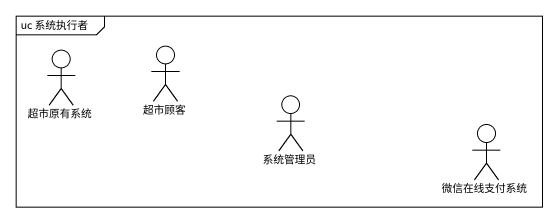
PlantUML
@startuml
mainframe uc 系统执行者
actor 超市原有系统
actor 超市顾客
actor 系统管理员
actor 微信在线支付系统
@enduml
